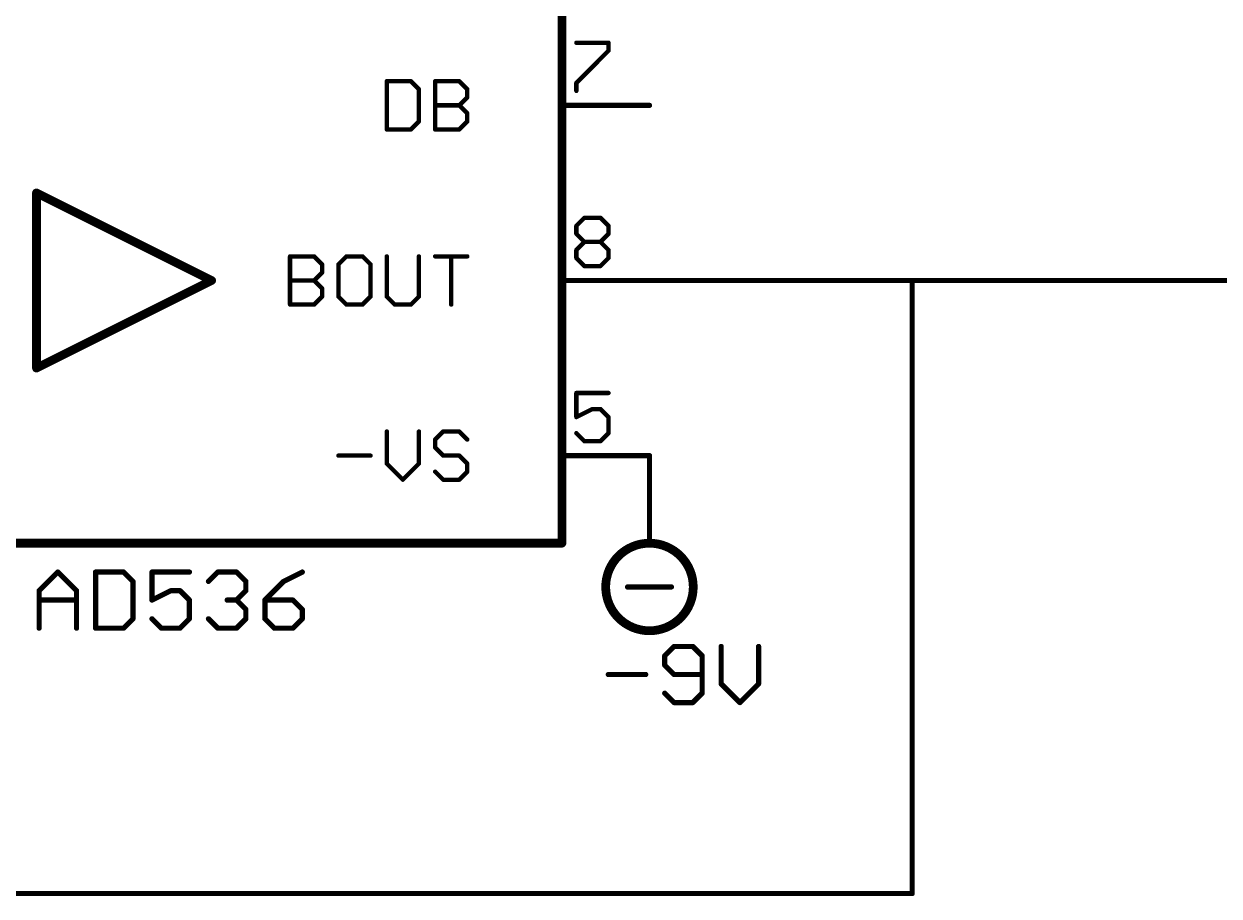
# Model space of a CAD drawing. Extents: x -44 to 217, y -56 to 126.
# Drawn here: x 70.75 to 105.42, y -2.62 to 22.68 of the extents above; entities that cross this region are included whole.
import ezdxf

# ---------------------------------------------------------------- set-up
doc = ezdxf.new("R2010")
doc.units = 0
for name, color, linetype in [('91', 94, 'CONTINUOUS'), ('94', 14, 'CONTINUOUS'), ('95', 251, 'CONTINUOUS'), ('96', 251, 'CONTINUOUS')]:
    doc.layers.add(name, color=color, linetype=linetype)

msp = doc.modelspace()

# ---------------------------------------------------------------- linework, layer by layer
at = {"layer": '91', "const_width": 0.1524}
for points in [[(86.36, 15.24), (124.46, 15.24)], [(88.9, 15.24), (132.08, 15.24)], [(96.52, -2.54), (96.52, 15.24)], [(71.1962, 6.2409), (71.7385, 6.7832)], [(71.7385, 6.7832), (72.2809, 6.2409)], [(72.8334, 6.7832), (72.8334, 5.1562)], [(73.6469, 6.7832), (72.8334, 6.7832)], [(73.918, 6.512), (73.6469, 6.7832)], [(73.918, 5.4274), (73.918, 6.512)], [(75.5552, 6.7832), (74.4705, 6.7832)], [(74.4705, 6.7832), (74.4705, 5.9697)], [(76.1077, 6.512), (76.3788, 6.7832)], [(76.3788, 6.7832), (76.9212, 6.7832)], [(76.9212, 6.7832), (77.1923, 6.512)], [(77.1923, 6.512), (77.1923, 6.2409)], [(78.2872, 6.512), (77.7448, 5.9697)], [(78.8295, 6.7832), (78.2872, 6.512)], [(71.1962, 5.1562), (71.1962, 6.2409)], [(72.2809, 6.2409), (72.2809, 5.1562)], [(74.4705, 5.9697), (75.0128, 6.2409)], [(75.0128, 6.2409), (75.284, 6.2409)], [(75.284, 6.2409), (75.5552, 5.9697)], [(77.1923, 6.2409), (76.9212, 5.9697)], [(71.1962, 5.9697), (72.2809, 5.9697)], [(75.5552, 5.9697), (75.5552, 5.4274)], [(76.9212, 5.9697), (76.65, 5.9697)], [(76.9212, 5.9697), (77.1923, 5.6985)], [(77.7448, 5.9697), (77.7448, 5.4274)], [(78.5583, 5.9697), (77.7448, 5.9697)], [(78.8295, 5.6985), (78.5583, 5.9697)], [(77.1923, 5.6985), (77.1923, 5.4274)], [(78.8295, 5.4274), (78.8295, 5.6985)], [(72.8334, 5.1562), (73.6469, 5.1562)], [(73.6469, 5.1562), (73.918, 5.4274)], [(74.7417, 5.1562), (74.4705, 5.4274)], [(75.284, 5.1562), (74.7417, 5.1562)], [(75.5552, 5.4274), (75.284, 5.1562)], [(76.3788, 5.1562), (76.1077, 5.4274)], [(76.9212, 5.1562), (76.3788, 5.1562)], [(77.1923, 5.4274), (76.9212, 5.1562)], [(77.7448, 5.4274), (78.016, 5.1562)], [(78.016, 5.1562), (78.5583, 5.1562)], [(78.5583, 5.1562), (78.8295, 5.4274)], [(40.64, -2.54), (96.52, -2.54)]]:
    msp.add_lwpolyline(points, dxfattribs=at)
at = {"layer": '91', "const_width": 0.0762}
for points in [[(86.36, 15.2781, 1), (86.36, 15.2019)], [(88.9, 15.2781, 1), (88.9, 15.2019)], [(96.5581, 15.24, 1), (96.4819, 15.24)], [(71.7655, 6.8101, 1), (71.7116, 6.7562)], [(71.7655, 6.7562, 1), (71.7116, 6.8101)], [(72.8715, 6.7832, 1), (72.7953, 6.7832)], [(72.8334, 6.8213, 1), (72.8334, 6.7451)], [(73.6738, 6.8101, 1), (73.6199, 6.7562)], [(73.6469, 6.7451, 1), (73.6469, 6.8213)], [(73.9561, 6.512, 1), (73.8799, 6.512)], [(74.4705, 6.8213, 1), (74.4705, 6.7451)], [(74.5086, 6.7832, 1), (74.4324, 6.7832)], [(75.5552, 6.7451, 1), (75.5552, 6.8213)], [(76.3788, 6.8213, 1), (76.3788, 6.7451)], [(76.4058, 6.7562, 1), (76.3519, 6.8101)], [(76.9481, 6.8101, 1), (76.8942, 6.7562)], [(76.9212, 6.7451, 1), (76.9212, 6.8213)], [(77.2304, 6.512, 1), (77.1542, 6.512)], [(78.3141, 6.4851, 1), (78.2602, 6.539)], [(78.8465, 6.7491, 1), (78.8124, 6.8173)], [(71.2343, 6.2409, 1), (71.1581, 6.2409)], [(71.1693, 6.2678, 1), (71.2231, 6.2139)], [(72.319, 6.2409, 1), (72.2428, 6.2409)], [(72.2539, 6.2139, 1), (72.3078, 6.2678)], [(73.8911, 6.4851, 1), (73.945, 6.539)], [(75.0128, 6.279, 1), (75.0128, 6.2028)], [(75.0299, 6.2068, 1), (74.9958, 6.2749)], [(75.3109, 6.2678, 1), (75.2571, 6.2139)], [(75.284, 6.2028, 1), (75.284, 6.279)], [(76.0807, 6.539, 1), (76.1346, 6.4851)], [(77.1542, 6.2409, 1), (77.2304, 6.2409)], [(77.1654, 6.4851, 1), (77.2193, 6.539)], [(77.2193, 6.2139, 1), (77.1654, 6.2678)], [(78.2701, 6.5461, 1), (78.3042, 6.4779)], [(71.1962, 6.0078, 1), (71.1962, 5.9316)], [(72.2809, 5.9316, 1), (72.2809, 6.0078)], [(74.4535, 6.0038, 1), (74.4876, 5.9356)], [(74.4324, 5.9697, 1), (74.5086, 5.9697)], [(75.5933, 5.9697, 1), (75.5171, 5.9697)], [(75.5282, 5.9428, 1), (75.5821, 5.9966)], [(76.65, 6.0078, 1), (76.65, 5.9316)], [(76.9481, 5.9966, 1), (76.8942, 5.9428)], [(76.8942, 5.9966, 1), (76.9481, 5.9428)], [(76.9212, 5.9316, 1), (76.9212, 6.0078)], [(77.7829, 5.9697, 1), (77.7067, 5.9697)], [(77.7448, 6.0078, 1), (77.7448, 5.9316)], [(77.7179, 5.9966, 1), (77.7718, 5.9428)], [(78.5853, 5.9966, 1), (78.5314, 5.9428)], [(78.5583, 5.9316, 1), (78.5583, 6.0078)], [(77.2304, 5.6985, 1), (77.1542, 5.6985)], [(77.1654, 5.6716, 1), (77.2193, 5.7255)], [(78.8676, 5.6985, 1), (78.7914, 5.6985)], [(78.8025, 5.6716, 1), (78.8564, 5.7255)], [(72.8334, 5.1943, 1), (72.8334, 5.1181)], [(73.6199, 5.1831, 1), (73.6738, 5.1293)], [(73.6469, 5.1181, 1), (73.6469, 5.1943)], [(73.8799, 5.4274, 1), (73.9561, 5.4274)], [(73.945, 5.4004, 1), (73.8911, 5.4543)], [(74.4975, 5.4543, 1), (74.4436, 5.4004)], [(74.7417, 5.1943, 1), (74.7417, 5.1181)], [(74.7147, 5.1293, 1), (74.7686, 5.1831)], [(75.2571, 5.1831, 1), (75.3109, 5.1293)], [(75.284, 5.1181, 1), (75.284, 5.1943)], [(75.5171, 5.4274, 1), (75.5933, 5.4274)], [(75.5821, 5.4004, 1), (75.5282, 5.4543)], [(76.1346, 5.4543, 1), (76.0807, 5.4004)], [(76.3788, 5.1943, 1), (76.3788, 5.1181)], [(76.3519, 5.1293, 1), (76.4058, 5.1831)], [(76.8942, 5.1831, 1), (76.9481, 5.1293)], [(76.9212, 5.1181, 1), (76.9212, 5.1943)], [(77.1542, 5.4274, 1), (77.2304, 5.4274)], [(77.2193, 5.4004, 1), (77.1654, 5.4543)], [(77.7718, 5.4543, 1), (77.7179, 5.4004)], [(77.7067, 5.4274, 1), (77.7829, 5.4274)], [(78.016, 5.1943, 1), (78.016, 5.1181)], [(77.989, 5.1293, 1), (78.0429, 5.1831)], [(78.5314, 5.1831, 1), (78.5853, 5.1293)], [(78.5583, 5.1181, 1), (78.5583, 5.1943)], [(78.7914, 5.4274, 1), (78.8676, 5.4274)], [(78.8564, 5.4004, 1), (78.8025, 5.4543)], [(71.1581, 5.1562, 1), (71.2343, 5.1562)], [(72.2428, 5.1562, 1), (72.319, 5.1562)], [(72.7953, 5.1562, 1), (72.8715, 5.1562)], [(96.4819, -2.54, 1), (96.5581, -2.54)], [(96.52, -2.5781, 1), (96.52, -2.5019)]]:
    msp.add_lwpolyline(points, format="xyb", dxfattribs=at)
at = {"layer": '94'}
for points, const_width in [([(86.36, 38.1), (86.36, 7.62)], 0.254), ([(88.9, 20.32), (86.36, 20.32)], 0.1524), ([(76.2, 15.24), (71.12, 17.78)], 0.254), ([(71.12, 17.78), (71.12, 12.7)], 0.254), ([(71.12, 12.7), (76.2, 15.24)], 0.254), ([(88.9, 15.24), (86.36, 15.24)], 0.1524), ([(88.9, 10.16), (86.36, 10.16)], 0.1524), ([(88.9, 10.16), (88.9, 7.62)], 0.1524), ([(86.36, 7.62), (63.5, 7.62)], 0.254), ([(88.265, 6.35), (89.535, 6.35)], 0.1524)]:
    msp.add_lwpolyline(points, dxfattribs=dict(at, const_width=const_width))
for points, const_width in [([(86.36, 20.3581, 1), (86.36, 20.2819)], 0.0762), ([(88.9, 20.2819, 1), (88.9, 20.3581)], 0.0762), ([(71.1484, 17.8368, 1), (71.0916, 17.7232)], 0.127), ([(71.1835, 17.78, 1), (71.0565, 17.78)], 0.127), ([(76.2284, 15.1832, 1), (76.1716, 15.2968)], 0.127), ([(76.1716, 15.1832, 1), (76.2284, 15.2968)], 0.127), ([(86.36, 15.2781, 1), (86.36, 15.2019)], 0.0762), ([(88.9, 15.2019, 1), (88.9, 15.2781)], 0.0762), ([(71.0916, 12.7568, 1), (71.1484, 12.6432)], 0.127), ([(71.0565, 12.7, 1), (71.1835, 12.7)], 0.127), ([(86.36, 10.1981, 1), (86.36, 10.1219)], 0.0762), ([(88.9381, 10.16, 1), (88.8619, 10.16)], 0.0762), ([(88.9, 10.1219, 1), (88.9, 10.1981)], 0.0762), ([(86.2965, 7.62, 1), (86.4235, 7.62)], 0.127), ([(86.36, 7.5565, 1), (86.36, 7.6835)], 0.127), ([(88.9, 5.08, 1), (88.9, 7.62, 1), (88.9, 5.08)], 0.254), ([(88.8619, 7.62, 1), (88.9381, 7.62)], 0.0762), ([(88.265, 6.3881, 1), (88.265, 6.3119)], 0.0762), ([(89.535, 6.3119, 1), (89.535, 6.3881)], 0.0762)]:
    msp.add_lwpolyline(points, format="xyb", dxfattribs=dict(at, const_width=const_width))
at = {"layer": '95', "const_width": 0.127}
for points in [[(86.7791, 22.1373), (87.7112, 22.1373)], [(87.7112, 22.1373), (87.7112, 21.9043)], [(87.7112, 21.9043), (86.7791, 20.9721)], [(81.2801, 21.0197), (81.2801, 19.6215)], [(81.9792, 21.0197), (81.2801, 21.0197)], [(82.2123, 20.7867), (81.9792, 21.0197)], [(82.2123, 19.8545), (82.2123, 20.7867)], [(82.6834, 19.6215), (82.6834, 21.0197)], [(82.6834, 21.0197), (83.3825, 21.0197)], [(83.3825, 21.0197), (83.6155, 20.7867)], [(83.6155, 20.7867), (83.6155, 20.5536)], [(86.7791, 20.9721), (86.7791, 20.7391)], [(83.6155, 20.5536), (83.3825, 20.3206)], [(82.6834, 20.3206), (83.3825, 20.3206)], [(83.3825, 20.3206), (83.6155, 20.0876)], [(83.6155, 20.0876), (83.6155, 19.8545)], [(81.9792, 19.6215), (82.2123, 19.8545)], [(83.6155, 19.8545), (83.3825, 19.6215)], [(81.2801, 19.6215), (81.9792, 19.6215)], [(83.3825, 19.6215), (82.6834, 19.6215)], [(86.7791, 16.8243), (87.0121, 17.0573)], [(87.0121, 17.0573), (87.4782, 17.0573)], [(87.4782, 17.0573), (87.7112, 16.8243)], [(86.7791, 16.5912), (86.7791, 16.8243)], [(87.0121, 16.3582), (86.7791, 16.5912)], [(87.7112, 16.5912), (87.4782, 16.3582)], [(87.7112, 16.8243), (87.7112, 16.5912)], [(86.7791, 16.1252), (87.0121, 16.3582)], [(87.0121, 16.3582), (87.4782, 16.3582)], [(87.4782, 16.3582), (87.7112, 16.1252)], [(78.4736, 14.5415), (78.4736, 15.9397)], [(78.4736, 15.9397), (79.1727, 15.9397)], [(79.1727, 15.9397), (79.4057, 15.7067)], [(80.1099, 15.9397), (79.8769, 15.7067)], [(80.576, 15.9397), (80.1099, 15.9397)], [(80.809, 15.7067), (80.576, 15.9397)], [(81.2801, 15.9397), (81.2801, 14.7745)], [(82.2123, 14.7745), (82.2123, 15.9397)], [(82.6834, 15.9397), (83.6155, 15.9397)], [(83.1495, 14.5415), (83.1495, 15.9397)], [(86.7791, 15.8921), (86.7791, 16.1252)], [(87.0121, 15.6591), (86.7791, 15.8921)], [(87.7112, 15.8921), (87.4782, 15.6591)], [(87.7112, 16.1252), (87.7112, 15.8921)], [(79.4057, 15.7067), (79.4057, 15.4736)], [(79.8769, 15.7067), (79.8769, 14.7745)], [(80.809, 14.7745), (80.809, 15.7067)], [(87.4782, 15.6591), (87.0121, 15.6591)], [(78.4736, 15.2406), (79.1727, 15.2406)], [(79.4057, 15.4736), (79.1727, 15.2406)], [(79.1727, 15.2406), (79.4057, 15.0076)], [(79.4057, 15.0076), (79.4057, 14.7745)], [(79.1727, 14.5415), (78.4736, 14.5415)], [(79.4057, 14.7745), (79.1727, 14.5415)], [(79.8769, 14.7745), (80.1099, 14.5415)], [(80.1099, 14.5415), (80.576, 14.5415)], [(80.576, 14.5415), (80.809, 14.7745)], [(81.2801, 14.7745), (81.5132, 14.5415)], [(81.5132, 14.5415), (81.9792, 14.5415)], [(81.9792, 14.5415), (82.2123, 14.7745)], [(87.7112, 11.9773), (86.7791, 11.9773)], [(86.7791, 11.9773), (86.7791, 11.2782)], [(86.7791, 11.2782), (87.2452, 11.5112)], [(87.2452, 11.5112), (87.4782, 11.5112)], [(87.4782, 11.5112), (87.7112, 11.2782)], [(87.7112, 11.2782), (87.7112, 10.8121)], [(81.2801, 10.8597), (81.2801, 9.9276)], [(82.2123, 9.9276), (82.2123, 10.8597)], [(82.9164, 10.8597), (82.6834, 10.6267)], [(83.3825, 10.8597), (82.9164, 10.8597)], [(83.6155, 10.6267), (83.3825, 10.8597)], [(87.0121, 10.5791), (86.7791, 10.8121)], [(87.7112, 10.8121), (87.4782, 10.5791)], [(82.6834, 10.6267), (82.6834, 10.3936)], [(82.6834, 10.3936), (82.9164, 10.1606)], [(87.4782, 10.5791), (87.0121, 10.5791)], [(79.8769, 10.1606), (80.809, 10.1606)], [(82.9164, 10.1606), (83.3825, 10.1606)], [(83.3825, 10.1606), (83.6155, 9.9276)], [(81.2801, 9.9276), (81.7462, 9.4615)], [(81.7462, 9.4615), (82.2123, 9.9276)], [(82.9164, 9.4615), (82.6834, 9.6945)], [(83.6155, 9.6945), (83.3825, 9.4615)], [(83.6155, 9.9276), (83.6155, 9.6945)], [(83.3825, 9.4615), (82.9164, 9.4615)]]:
    msp.add_lwpolyline(points, dxfattribs=at)
at = {"layer": '95', "const_width": 0.0635}
for points in [[(86.7791, 22.169, 1), (86.7791, 22.1055)], [(87.743, 22.1373, 1), (87.6795, 22.1373)], [(87.7112, 22.1055, 1), (87.7112, 22.169)], [(87.6795, 21.9043, 1), (87.743, 21.9043)], [(87.7337, 21.8818, 1), (87.6888, 21.9267)], [(81.2801, 21.0514, 1), (81.2801, 20.9879)], [(81.3119, 21.0197, 1), (81.2484, 21.0197)], [(82.0017, 21.0421, 1), (81.9568, 20.9972)], [(81.9792, 20.9879, 1), (81.9792, 21.0514)], [(82.244, 20.7867, 1), (82.1805, 20.7867)], [(82.1898, 20.7642, 1), (82.2347, 20.8091)], [(82.6834, 21.0514, 1), (82.6834, 20.9879)], [(82.7152, 21.0197, 1), (82.6517, 21.0197)], [(83.405, 21.0421, 1), (83.3601, 20.9972)], [(83.3825, 20.9879, 1), (83.3825, 21.0514)], [(83.6473, 20.7867, 1), (83.5838, 20.7867)], [(83.5931, 20.7642, 1), (83.638, 20.8091)], [(86.8109, 20.9721, 1), (86.7473, 20.9721)], [(86.7566, 20.9946, 1), (86.8016, 20.9497)], [(83.5838, 20.5536, 1), (83.6473, 20.5536)], [(83.638, 20.5312, 1), (83.5931, 20.5761)], [(86.7473, 20.7391, 1), (86.8109, 20.7391)], [(82.6834, 20.3523, 1), (82.6834, 20.2888)], [(83.405, 20.343, 1), (83.3601, 20.2981)], [(83.3601, 20.343, 1), (83.405, 20.2981)], [(83.3825, 20.2888, 1), (83.3825, 20.3523)], [(83.6473, 20.0876, 1), (83.5838, 20.0876)], [(83.5931, 20.0651, 1), (83.638, 20.11)], [(82.1805, 19.8545, 1), (82.244, 19.8545)], [(82.2347, 19.8321, 1), (82.1898, 19.877)], [(83.5838, 19.8545, 1), (83.6473, 19.8545)], [(83.638, 19.8321, 1), (83.5931, 19.877)], [(81.2801, 19.6532, 1), (81.2801, 19.5898)], [(81.2484, 19.6215, 1), (81.3119, 19.6215)], [(81.9568, 19.644, 1), (82.0017, 19.599)], [(81.9792, 19.5898, 1), (81.9792, 19.6532)], [(82.6834, 19.6532, 1), (82.6834, 19.5898)], [(82.6517, 19.6215, 1), (82.7152, 19.6215)], [(83.3601, 19.644, 1), (83.405, 19.599)], [(83.3825, 19.5898, 1), (83.3825, 19.6532)], [(87.0121, 17.089, 1), (87.0121, 17.0255)], [(87.0346, 17.0348, 1), (86.9897, 17.0797)], [(87.5006, 17.0797, 1), (87.4557, 17.0348)], [(87.4782, 17.0255, 1), (87.4782, 17.089)], [(86.8109, 16.8243, 1), (86.7473, 16.8243)], [(86.7566, 16.8467, 1), (86.8016, 16.8018)], [(86.8016, 16.6137, 1), (86.7566, 16.5688)], [(87.743, 16.8243, 1), (87.6795, 16.8243)], [(87.6888, 16.8018, 1), (87.7337, 16.8467)], [(87.7337, 16.5688, 1), (87.6888, 16.6137)], [(86.7473, 16.5912, 1), (86.8109, 16.5912)], [(87.0121, 16.3899, 1), (87.0121, 16.3264)], [(87.0346, 16.3357, 1), (86.9897, 16.3806)], [(86.9897, 16.3357, 1), (87.0346, 16.3806)], [(87.5006, 16.3806, 1), (87.4557, 16.3357)], [(87.4557, 16.3806, 1), (87.5006, 16.3357)], [(87.4782, 16.3264, 1), (87.4782, 16.3899)], [(87.6795, 16.5912, 1), (87.743, 16.5912)], [(78.5053, 15.9397, 1), (78.4418, 15.9397)], [(78.4736, 15.9714, 1), (78.4736, 15.9079)], [(79.1951, 15.9621, 1), (79.1502, 15.9172)], [(79.1727, 15.9079, 1), (79.1727, 15.9714)], [(80.1099, 15.9714, 1), (80.1099, 15.9079)], [(80.1323, 15.9172, 1), (80.0874, 15.9621)], [(80.5984, 15.9621, 1), (80.5535, 15.9172)], [(80.576, 15.9079, 1), (80.576, 15.9714)], [(81.3119, 15.9397, 1), (81.2484, 15.9397)], [(82.244, 15.9397, 1), (82.1805, 15.9397)], [(82.6834, 15.9714, 1), (82.6834, 15.9079)], [(83.1812, 15.9397, 1), (83.1177, 15.9397)], [(83.6155, 15.9079, 1), (83.6155, 15.9714)], [(86.8109, 16.1252, 1), (86.7473, 16.1252)], [(86.7566, 16.1476, 1), (86.8016, 16.1027)], [(86.8016, 15.9146, 1), (86.7566, 15.8697)], [(87.743, 16.1252, 1), (87.6795, 16.1252)], [(87.6888, 16.1027, 1), (87.7337, 16.1476)], [(87.7337, 15.8697, 1), (87.6888, 15.9146)], [(79.4375, 15.7067, 1), (79.374, 15.7067)], [(79.3833, 15.6842, 1), (79.4282, 15.7291)], [(79.9086, 15.7067, 1), (79.8451, 15.7067)], [(79.8544, 15.7291, 1), (79.8993, 15.6842)], [(80.8407, 15.7067, 1), (80.7772, 15.7067)], [(80.7865, 15.6842, 1), (80.8314, 15.7291)], [(86.7473, 15.8921, 1), (86.8109, 15.8921)], [(87.0121, 15.6909, 1), (87.0121, 15.6273)], [(86.9897, 15.6366, 1), (87.0346, 15.6816)], [(87.4557, 15.6816, 1), (87.5006, 15.6366)], [(87.4782, 15.6273, 1), (87.4782, 15.6909)], [(87.6795, 15.8921, 1), (87.743, 15.8921)], [(78.4736, 15.2723, 1), (78.4736, 15.2088)], [(79.1951, 15.263, 1), (79.1502, 15.2181)], [(79.1502, 15.263, 1), (79.1951, 15.2181)], [(79.1727, 15.2088, 1), (79.1727, 15.2723)], [(79.374, 15.4736, 1), (79.4375, 15.4736)], [(79.4282, 15.4512, 1), (79.3833, 15.4961)], [(79.4375, 15.0076, 1), (79.374, 15.0076)], [(79.3833, 14.9851, 1), (79.4282, 15.03)], [(78.4418, 14.5415, 1), (78.5053, 14.5415)], [(78.4736, 14.5733, 1), (78.4736, 14.5098)], [(79.1502, 14.564, 1), (79.1951, 14.519)], [(79.1727, 14.5098, 1), (79.1727, 14.5733)], [(79.374, 14.7745, 1), (79.4375, 14.7745)], [(79.4282, 14.7521, 1), (79.3833, 14.797)], [(79.8451, 14.7745, 1), (79.9086, 14.7745)], [(79.8993, 14.797, 1), (79.8544, 14.7521)], [(80.1099, 14.5733, 1), (80.1099, 14.5098)], [(80.0874, 14.519, 1), (80.1323, 14.564)], [(80.5535, 14.564, 1), (80.5984, 14.519)], [(80.576, 14.5098, 1), (80.576, 14.5733)], [(80.7772, 14.7745, 1), (80.8407, 14.7745)], [(80.8314, 14.7521, 1), (80.7865, 14.797)], [(81.3026, 14.797, 1), (81.2577, 14.7521)], [(81.2484, 14.7745, 1), (81.3119, 14.7745)], [(81.5132, 14.5733, 1), (81.5132, 14.5098)], [(81.4907, 14.519, 1), (81.5356, 14.564)], [(81.9568, 14.564, 1), (82.0017, 14.519)], [(81.9792, 14.5098, 1), (81.9792, 14.5733)], [(82.1805, 14.7745, 1), (82.244, 14.7745)], [(82.2347, 14.7521, 1), (82.1898, 14.797)], [(83.1177, 14.5415, 1), (83.1812, 14.5415)], [(86.8109, 11.9773, 1), (86.7473, 11.9773)], [(86.7791, 12.009, 1), (86.7791, 11.9455)], [(87.7112, 11.9455, 1), (87.7112, 12.009)], [(87.2452, 11.543, 1), (87.2452, 11.4795)], [(87.2594, 11.4828, 1), (87.231, 11.5396)], [(87.5006, 11.5337, 1), (87.4557, 11.4888)], [(87.4782, 11.4795, 1), (87.4782, 11.543)], [(86.7473, 11.2782, 1), (86.8109, 11.2782)], [(86.7649, 11.3066, 1), (86.7933, 11.2498)], [(87.743, 11.2782, 1), (87.6795, 11.2782)], [(87.6888, 11.2557, 1), (87.7337, 11.3006)], [(81.3119, 10.8597, 1), (81.2484, 10.8597)], [(82.244, 10.8597, 1), (82.1805, 10.8597)], [(82.9164, 10.8914, 1), (82.9164, 10.8279)], [(82.9389, 10.8372, 1), (82.894, 10.8821)], [(83.405, 10.8821, 1), (83.3601, 10.8372)], [(83.3825, 10.8279, 1), (83.3825, 10.8914)], [(86.8016, 10.8346, 1), (86.7566, 10.7897)], [(87.6795, 10.8121, 1), (87.743, 10.8121)], [(87.7337, 10.7897, 1), (87.6888, 10.8346)], [(82.7152, 10.6267, 1), (82.6517, 10.6267)], [(82.661, 10.6491, 1), (82.7059, 10.6042)], [(82.7059, 10.4161, 1), (82.661, 10.3712)], [(82.6517, 10.3936, 1), (82.7152, 10.3936)], [(83.5931, 10.6042, 1), (83.638, 10.6491)], [(87.0121, 10.6109, 1), (87.0121, 10.5473)], [(86.9897, 10.5566, 1), (87.0346, 10.6016)], [(87.4557, 10.6016, 1), (87.5006, 10.5566)], [(87.4782, 10.5473, 1), (87.4782, 10.6109)], [(79.8769, 10.1923, 1), (79.8769, 10.1288)], [(80.809, 10.1288, 1), (80.809, 10.1923)], [(82.9164, 10.1923, 1), (82.9164, 10.1288)], [(82.894, 10.1381, 1), (82.9389, 10.183)], [(83.405, 10.183, 1), (83.3601, 10.1381)], [(83.3825, 10.1288, 1), (83.3825, 10.1923)], [(81.3026, 9.95, 1), (81.2577, 9.9051)], [(81.2484, 9.9276, 1), (81.3119, 9.9276)], [(82.1805, 9.9276, 1), (82.244, 9.9276)], [(82.2347, 9.9051, 1), (82.1898, 9.95)], [(82.7059, 9.717, 1), (82.661, 9.6721)], [(83.6473, 9.9276, 1), (83.5838, 9.9276)], [(83.5838, 9.6945, 1), (83.6473, 9.6945)], [(83.5931, 9.9051, 1), (83.638, 9.95)], [(83.638, 9.6721, 1), (83.5931, 9.717)], [(81.7238, 9.484, 1), (81.7687, 9.439)], [(81.7238, 9.439, 1), (81.7687, 9.484)], [(82.9164, 9.4933, 1), (82.9164, 9.4298)], [(82.894, 9.439, 1), (82.9389, 9.484)], [(83.3601, 9.484, 1), (83.405, 9.439)], [(83.3825, 9.4298, 1), (83.3825, 9.4933)]]:
    msp.add_lwpolyline(points, format="xyb", dxfattribs=at)
at = {"layer": '96', "const_width": 0.1524}
for points in [[(89.6145, 4.6242), (89.3434, 4.353)], [(90.1569, 4.6242), (89.6145, 4.6242)], [(90.428, 4.353), (90.1569, 4.6242)], [(90.9805, 4.6242), (90.9805, 3.5395)], [(92.0652, 3.5395), (92.0652, 4.6242)], [(89.3434, 4.353), (89.3434, 4.0819)], [(90.428, 3.2684), (90.428, 4.353)], [(87.7062, 3.8107), (88.7909, 3.8107)], [(89.3434, 4.0819), (89.6145, 3.8107)], [(89.6145, 3.8107), (90.428, 3.8107)], [(90.9805, 3.5395), (91.5228, 2.9972)], [(91.5228, 2.9972), (92.0652, 3.5395)], [(89.3434, 3.2684), (89.6145, 2.9972)], [(90.1569, 2.9972), (90.428, 3.2684)], [(89.6145, 2.9972), (90.1569, 2.9972)]]:
    msp.add_lwpolyline(points, dxfattribs=at)
at = {"layer": '96', "const_width": 0.0762}
for points in [[(89.6145, 4.6623, 1), (89.6145, 4.5861)], [(89.6415, 4.5972, 1), (89.5876, 4.6511)], [(90.1838, 4.6511, 1), (90.1299, 4.5972)], [(90.1569, 4.5861, 1), (90.1569, 4.6623)], [(91.0186, 4.6242, 1), (90.9424, 4.6242)], [(92.1033, 4.6242, 1), (92.0271, 4.6242)], [(89.3164, 4.38, 1), (89.3703, 4.3261)], [(89.3815, 4.353, 1), (89.3053, 4.353)], [(90.4661, 4.353, 1), (90.3899, 4.353)], [(90.4011, 4.3261, 1), (90.455, 4.38)], [(87.7062, 3.8488, 1), (87.7062, 3.7726)], [(88.7909, 3.7726, 1), (88.7909, 3.8488)], [(89.3703, 4.1088, 1), (89.3164, 4.0549)], [(89.3053, 4.0819, 1), (89.3815, 4.0819)], [(89.6145, 3.8488, 1), (89.6145, 3.7726)], [(89.5876, 3.7838, 1), (89.6415, 3.8376)], [(90.428, 3.7726, 1), (90.428, 3.8488)], [(91.0075, 3.5665, 1), (90.9536, 3.5126)], [(90.9424, 3.5395, 1), (91.0186, 3.5395)], [(92.0271, 3.5395, 1), (92.1033, 3.5395)], [(92.0921, 3.5126, 1), (92.0382, 3.5665)], [(89.3703, 3.2953, 1), (89.3164, 3.2414)], [(90.3899, 3.2684, 1), (90.4661, 3.2684)], [(90.455, 3.2414, 1), (90.4011, 3.2953)], [(89.6145, 3.0353, 1), (89.6145, 2.9591)], [(89.5876, 2.9703, 1), (89.6415, 3.0241)], [(90.1299, 3.0241, 1), (90.1838, 2.9703)], [(90.1569, 2.9591, 1), (90.1569, 3.0353)], [(91.4959, 3.0241, 1), (91.5498, 2.9703)], [(91.4959, 2.9703, 1), (91.5498, 3.0241)]]:
    msp.add_lwpolyline(points, format="xyb", dxfattribs=at)

doc.saveas('drawing.dxf')
